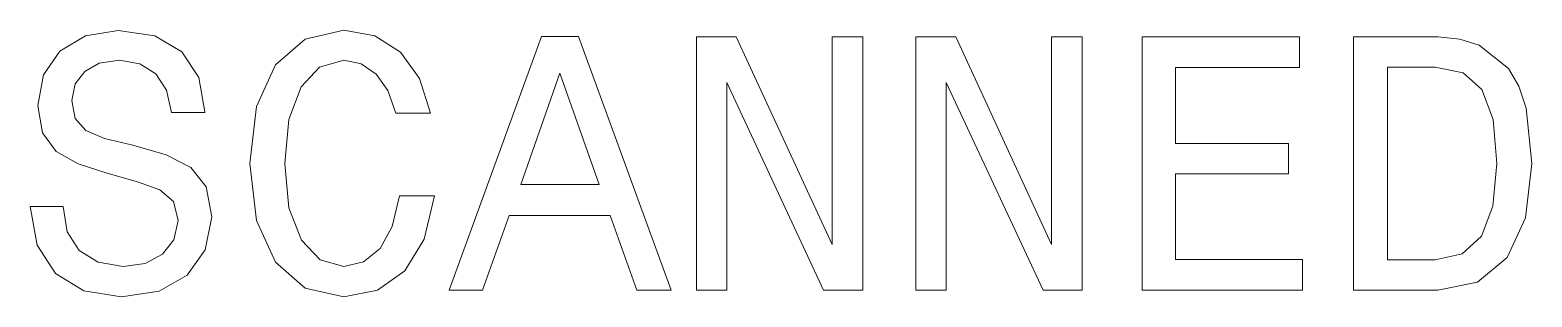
# Model space of a CAD drawing. Extents: x 90.3 to 111, y 135 to 138.7.
import ezdxf

# ---------------------------------------------------------------- set-up
doc = ezdxf.new("R2010")
doc.units = 0

msp = doc.modelspace()

# ---------------------------------------------------------------- linework, layer by layer
at = {"color": 7, "lineweight": 13}
for points in [[(90.721, 136.298), (90.262, 136.298), (90.363, 135.764), (90.615, 135.37), (91.004, 135.133), (91.528, 135.048), (92.048, 135.128), (92.436, 135.35), (92.683, 135.698), (92.774, 136.157), (92.698, 136.571), (92.486, 136.838), (92.143, 137.014), (91.684, 137.146), (91.291, 137.241), (91.034, 137.352), (90.888, 137.514), (90.842, 137.766), (90.888, 137.993), (91.019, 138.164), (91.22, 138.28), (91.498, 138.321), (91.78, 138.27), (92.002, 138.134), (92.148, 137.907), (92.219, 137.599), (92.678, 137.599), (92.678, 137.61), (92.597, 138.084), (92.36, 138.437), (91.987, 138.659), (91.483, 138.734), (91.029, 138.659), (90.676, 138.447), (90.449, 138.119), (90.368, 137.695), (90.434, 137.317), (90.625, 137.06), (90.928, 136.888), (91.341, 136.757), (91.75, 136.641), (92.058, 136.53), (92.244, 136.369), (92.31, 136.107), (92.249, 135.839), (92.093, 135.638), (91.856, 135.512), (91.548, 135.471), (91.205, 135.527), (90.943, 135.688), (90.777, 135.95)], [(95.371, 136.445), (95.27, 136.021), (95.104, 135.718), (94.872, 135.532), (94.599, 135.471), (94.272, 135.562), (94.014, 135.834), (93.843, 136.278), (93.787, 136.893), (93.843, 137.504), (94.009, 137.952), (94.267, 138.225), (94.599, 138.321), (94.841, 138.27), (95.048, 138.129), (95.21, 137.902), (95.321, 137.589), (95.8, 137.589), (95.648, 138.068), (95.386, 138.432), (95.028, 138.659), (94.599, 138.739), (94.065, 138.613), (93.656, 138.26), (93.394, 137.68), (93.303, 136.893), (93.394, 136.107), (93.656, 135.527), (94.065, 135.169), (94.599, 135.048), (95.068, 135.143), (95.447, 135.411), (95.714, 135.849), (95.855, 136.445)], [(96.057, 135.143), (96.521, 135.143), (96.889, 136.172), (98.286, 136.172), (98.654, 135.143), (99.128, 135.143), (97.847, 138.648), (97.333, 138.648)], [(99.476, 135.143), (99.895, 135.143), (99.895, 138.013), (101.236, 135.143), (101.776, 135.143), (101.776, 138.643), (101.352, 138.643), (101.352, 135.774), (100.026, 138.643), (99.476, 138.643)], [(102.512, 135.143), (102.931, 135.143), (102.931, 138.013), (104.272, 135.143), (104.812, 135.143), (104.812, 138.643), (104.388, 138.643), (104.388, 135.774), (103.062, 138.643), (102.512, 138.643)], [(105.639, 135.143), (107.858, 135.143), (107.858, 135.567), (106.103, 135.567), (106.103, 136.752), (107.666, 136.752), (107.666, 137.171), (106.103, 137.171), (106.103, 138.22), (107.818, 138.22), (107.818, 138.643), (105.639, 138.643)], [(109.729, 138.643), (108.564, 138.643), (108.564, 135.143), (109.729, 135.143), (110.279, 135.254), (110.687, 135.592), (110.939, 136.142), (111.03, 136.893), (110.95, 137.66), (110.849, 137.963), (110.707, 138.205), (110.299, 138.532), (110.032, 138.613)], [(97.05, 136.601), (97.59, 138.144), (98.13, 136.601)], [(109.694, 138.225), (110.077, 138.149), (110.339, 137.917), (110.496, 137.504), (110.546, 136.893), (110.491, 136.303), (110.334, 135.89), (110.067, 135.643), (109.694, 135.562), (109.033, 135.562), (109.033, 138.225)]]:
    msp.add_lwpolyline(points, close=True, dxfattribs=at)

doc.saveas('drawing.dxf')
